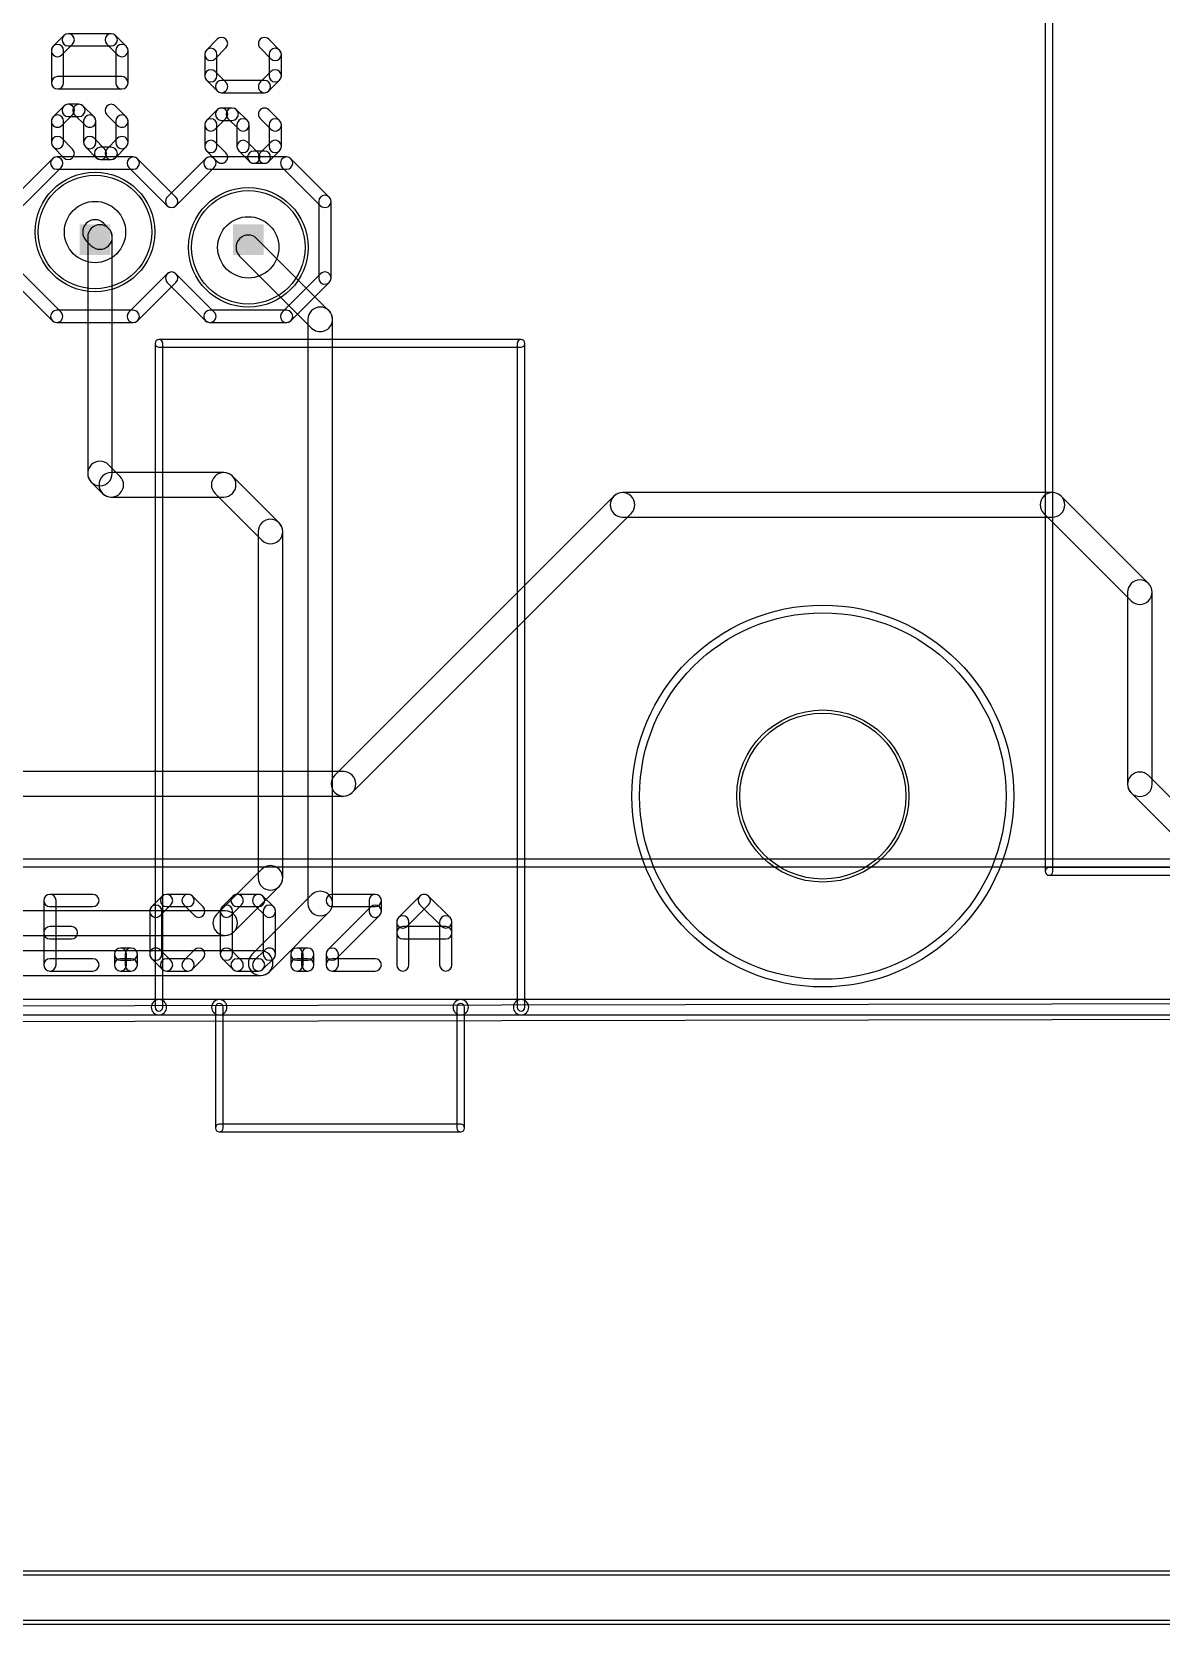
# Model space of a CAD drawing. Extents: x -3 to 127, y -3 to 73.
# Drawn here: x 51.56 to 70.27, y -2.82 to 23.56 of the extents above; entities that cross this region are included whole.
import ezdxf

# ---------------------------------------------------------------- set-up
doc = ezdxf.new("R2010")
doc.units = 0
for name, color, linetype in [('1', 22, 'CONTINUOUS'), ('16', 175, 'CONTINUOUS'), ('17', 82, 'CONTINUOUS'), ('20', 7, 'CONTINUOUS'), ('21', 253, 'CONTINUOUS'), ('22', 253, 'CONTINUOUS'), ('255', 2, 'CONTINUOUS'), ('29', 253, 'CONTINUOUS'), ('30', 253, 'CONTINUOUS'), ('44', 253, 'CONTINUOUS'), ('51', 253, 'CONTINUOUS'), ('52', 253, 'CONTINUOUS')]:
    doc.layers.add(name, color=color, linetype=linetype)

# ---------------------------------------------------------------- blocks, each defined once
blk = doc.blocks.new('RECT')
blk.add_solid([(-0.5, -0.5), (0.5, -0.5), (-0.5, 0.5), (0.5, 0.5)])
blk = doc.blocks.new('ROUNDP')
blk.add_circle((0, 0), 0.5)

msp = doc.modelspace()

# ---------------------------------------------------------------- linework, layer by layer
at = {"layer": '1'}
for points in [[(56.8642, 10.9578), (61.4878, 15.5814, 1), (61.2004, 15.8688), (56.5768, 11.2452, 1)], [(61.3441, 15.5219), (68.4678, 15.5219, 1), (68.4678, 15.9283), (61.3441, 15.9283, 1)], [(68.3241, 15.5814), (69.7714, 14.1341, 1), (70.0588, 14.4215), (68.6115, 15.8688, 1)], [(69.7119, 14.2778), (69.7119, 11.0956, 1), (70.1183, 11.0956), (70.1183, 14.2778, 1)], [(46.5122, 10.8983), (56.7205, 10.8983, 1), (56.7205, 11.3047), (46.5122, 11.3047, 1)], [(69.7714, 10.9519), (73.2884, 7.4349, 1), (73.5758, 7.7222), (70.0588, 11.2392, 1)], [(91.567, -1.9431), (-2.6035, -1.9431, 1), (-2.6035, -2.7559), (91.567, -2.7559, 1)]]:
    msp.add_lwpolyline(points, format="xyb", close=True, dxfattribs=at)
at = {"layer": '16'}
for points in [[(52.8285, 20.3064), (52.746, 20.3889, 1), (52.4586, 20.1016), (52.5411, 20.0191, 1)], [(52.888, 16.2448), (52.888, 20.1628, 1), (52.4816, 20.1628), (52.4816, 16.2448, 1)], [(56.4785, 18.9424), (55.286, 20.1349, 1), (54.9986, 19.8476), (56.1911, 18.6551, 1)], [(56.538, 9.1198), (56.538, 18.7988, 1), (56.1316, 18.7988), (56.1316, 9.1198, 1)], [(53.016, 16.2009), (52.8285, 16.3884, 1), (52.5411, 16.1011), (52.7286, 15.9136, 1)], [(54.7348, 16.2605), (52.8723, 16.2605, 1), (52.8723, 15.8541), (54.7348, 15.8541, 1)], [(55.6535, 15.4259), (54.8785, 16.2009, 1), (54.5911, 15.9136), (55.3661, 15.1386, 1)], [(55.713, 9.5448), (55.713, 15.2823, 1), (55.3066, 15.2823), (55.3066, 9.5448, 1)], [(54.9035, 8.6511), (55.6535, 9.4011, 1), (55.3661, 9.6884), (54.6161, 8.9384, 1)], [(55.491, 7.9886), (56.4785, 8.9761, 1), (56.1911, 9.2634), (55.2036, 8.2759, 1)], [(31.9473, 8.5916), (54.7598, 8.5916, 1), (54.7598, 8.998), (31.9473, 8.998, 1)], [(31.4473, 7.9291), (55.3473, 7.9291, 1), (55.3473, 8.3355), (31.4473, 8.3355, 1)], [(90.7415, -2.0066), (-1.7145, -2.0066, 1), (-1.7145, -2.8194), (90.7415, -2.8194, 1)]]:
    msp.add_lwpolyline(points, format="xyb", close=True, dxfattribs=at)
at = {"layer": '20'}
msp.add_lwpolyline([(71.4983, 7.4593), (19.8256, 7.3648, 1), (19.826, 7.1108), (71.4988, 7.2053, 1)], format="xyb", close=True, dxfattribs=at)
msp.add_circle((64.6619, 10.9008), 1.375, dxfattribs=at)
at = {"layer": '21'}
for points in [[(51.4042, 20.6814), (52.0392, 21.3164, 1), (51.8955, 21.4601), (51.2605, 20.8251, 1)], [(51.9673, 21.2867), (53.2373, 21.2867, 1), (53.2373, 21.4899), (51.9673, 21.4899, 1)], [(53.1655, 21.3164), (53.8005, 20.6814, 1), (53.9442, 20.8251), (53.3092, 21.4601, 1)], [(54.4355, 21.4601), (53.8005, 20.8251, 1), (53.9442, 20.6814), (54.5792, 21.3164, 1)], [(54.5073, 21.2867), (55.7773, 21.2867, 1), (55.7773, 21.4899), (54.5073, 21.4899, 1)], [(55.7055, 21.3164), (56.3405, 20.6814, 1), (56.4842, 20.8251), (55.8492, 21.4601, 1)], [(56.3107, 20.7533), (56.3107, 19.4833, 1), (56.5139, 19.4833), (56.5139, 20.7533, 1)], [(52.0392, 18.9201), (51.4042, 19.5551, 1), (51.2605, 19.4114), (51.8955, 18.7764, 1)], [(53.8005, 19.5551), (53.1655, 18.9201, 1), (53.3092, 18.7764), (53.9442, 19.4114, 1)], [(53.8005, 19.4114), (54.4355, 18.7764, 1), (54.5792, 18.9201), (53.9442, 19.5551, 1)], [(56.3405, 19.5551), (55.7055, 18.9201, 1), (55.8492, 18.7764), (56.4842, 19.4114, 1)], [(53.2373, 18.9499), (51.9673, 18.9499, 1), (51.9673, 18.7467), (53.2373, 18.7467, 1)], [(55.7773, 18.9499), (54.5073, 18.9499, 1), (54.5073, 18.7467), (55.7773, 18.7467, 1)], [(87.975, 9.856), (10.975, 9.856, 1), (10.975, 9.729), (87.975, 9.729, 1)]]:
    msp.add_lwpolyline(points, format="xyb", close=True, dxfattribs=at)
at = {"layer": '22'}
for points in [[(52.0529, 23.1803), (52.2309, 23.3583, 1), (52.0872, 23.5019), (51.9093, 23.324, 1)], [(52.1591, 23.3285), (52.8709, 23.3285, 1), (52.8709, 23.5317), (52.1591, 23.5317, 1)], [(52.799, 23.3583), (52.977, 23.1803, 1), (53.1207, 23.324), (52.9427, 23.5019, 1)], [(52.0827, 22.7183), (52.0827, 23.2522, 1), (51.8795, 23.2522), (51.8795, 22.7183, 1)], [(52.9472, 23.2522), (52.9472, 22.7183, 1), (53.1504, 22.7183), (53.1504, 23.2522, 1)], [(54.5929, 23.1168), (54.7709, 23.2948, 1), (54.6272, 23.4384), (54.4493, 23.2605, 1)], [(54.6227, 22.8328), (54.6227, 23.1887, 1), (54.4195, 23.1887), (54.4195, 22.8328, 1)], [(55.339, 23.2948), (55.517, 23.1168, 1), (55.6607, 23.2605), (55.4827, 23.4384, 1)], [(55.4872, 23.1887), (55.4872, 22.8328, 1), (55.6904, 22.8328), (55.6904, 23.1887, 1)], [(53.0488, 22.8199), (51.9811, 22.8199, 1), (51.9811, 22.6167), (53.0488, 22.6167, 1)], [(54.7709, 22.7266), (54.5929, 22.9046, 1), (54.4493, 22.7609), (54.6272, 22.583, 1)], [(55.4109, 22.7564), (54.699, 22.7564, 1), (54.699, 22.5532), (55.4109, 22.5532, 1)], [(55.517, 22.9046), (55.339, 22.7266, 1), (55.4827, 22.583), (55.6607, 22.7609, 1)], [(52.0872, 22.3326), (51.9093, 22.1546, 1), (52.0529, 22.0109), (52.2309, 22.1889, 1)], [(51.8795, 22.0828), (51.8795, 21.7269, 1), (52.0827, 21.7269), (52.0827, 22.0828, 1)], [(52.337, 22.3623), (52.1591, 22.3623, 1), (52.1591, 22.1591), (52.337, 22.1591, 1)], [(52.5868, 22.1546), (52.4088, 22.3326, 1), (52.2652, 22.1889), (52.4431, 22.0109, 1)], [(52.6166, 21.7269), (52.6166, 22.0828, 1), (52.4134, 22.0828), (52.4134, 21.7269, 1)], [(52.799, 22.1889), (52.977, 22.0109, 1), (53.1207, 22.1546), (52.9427, 22.3326, 1)], [(52.9472, 22.0828), (52.9472, 21.7269, 1), (53.1504, 21.7269), (53.1504, 22.0828, 1)], [(54.6272, 22.2691), (54.4493, 22.0911, 1), (54.5929, 21.9474), (54.7709, 22.1254, 1)], [(54.877, 22.2988), (54.699, 22.2988, 1), (54.699, 22.0956), (54.877, 22.0956, 1)], [(55.1268, 22.0911), (54.9488, 22.2691, 1), (54.8052, 22.1254), (54.9831, 21.9474, 1)], [(55.339, 22.1254), (55.517, 21.9474, 1), (55.6607, 22.0911), (55.4827, 22.2691, 1)], [(54.4195, 22.0193), (54.4195, 21.6634, 1), (54.6227, 21.6634), (54.6227, 22.0193, 1)], [(55.1566, 21.6634), (55.1566, 22.0193, 1), (54.9534, 22.0193), (54.9534, 21.6634, 1)], [(55.4872, 22.0193), (55.4872, 21.6634, 1), (55.6904, 21.6634), (55.6904, 22.0193, 1)], [(51.9093, 21.655), (52.0872, 21.4771, 1), (52.2309, 21.6207), (52.0529, 21.7987, 1)], [(52.7647, 21.6207), (52.5868, 21.7987, 1), (52.4431, 21.655), (52.6211, 21.4771, 1)], [(52.8709, 21.6505), (52.6929, 21.6505, 1), (52.6929, 21.4473), (52.8709, 21.4473, 1)], [(52.977, 21.7987), (52.799, 21.6207, 1), (52.9427, 21.4771), (53.1207, 21.655, 1)], [(54.4493, 21.5915), (54.6272, 21.4136, 1), (54.7709, 21.5572), (54.5929, 21.7352, 1)], [(55.3047, 21.5572), (55.1268, 21.7352, 1), (54.9831, 21.5915), (55.1611, 21.4136, 1)], [(55.517, 21.7352), (55.339, 21.5572, 1), (55.4827, 21.4136), (55.6607, 21.5915, 1)], [(55.4109, 21.587), (55.2329, 21.587, 1), (55.2329, 21.3838), (55.4109, 21.3838, 1)]]:
    msp.add_lwpolyline(points, format="xyb", close=True, dxfattribs=at)
at = {"layer": '255'}
for points in [[(52.5677, 9.2719), (51.8559, 9.2719, 1), (51.8559, 9.0687), (52.5677, 9.0687, 1)], [(51.7543, 9.1703), (51.7543, 8.1026, 1), (51.9575, 8.1026), (51.9575, 9.1703, 1)], [(53.7161, 9.2422), (53.5381, 9.0642, 1), (53.6818, 8.9205), (53.8597, 9.0985, 1)], [(54.1438, 9.2719), (53.7879, 9.2719, 1), (53.7879, 9.0687), (54.1438, 9.0687, 1)], [(54.3936, 9.0642), (54.2156, 9.2422, 1), (54.072, 9.0985), (54.2499, 8.9205, 1)], [(54.8855, 9.2422), (54.7075, 9.0642, 1), (54.8512, 8.9205), (55.0291, 9.0985, 1)], [(55.3132, 9.2719), (54.9573, 9.2719, 1), (54.9573, 9.0687), (55.3132, 9.0687, 1)], [(55.563, 9.0642), (55.385, 9.2422, 1), (55.2414, 9.0985), (55.4193, 8.9205, 1)], [(56.5334, 9.0687), (57.2452, 9.0687, 1), (57.2452, 9.2719), (56.5334, 9.2719, 1)], [(57.1436, 9.1703), (57.1436, 8.9924, 1), (57.3468, 8.9924), (57.3468, 9.1703, 1)], [(57.7747, 8.7426), (58.1306, 9.0985, 1), (57.9869, 9.2422), (57.631, 8.8862, 1)], [(57.9869, 9.0985), (58.3428, 8.7426, 1), (58.4865, 8.8862), (58.1306, 9.2422, 1)], [(53.5083, 8.9924), (53.5083, 8.2805, 1), (53.7115, 8.2805), (53.7115, 8.9924, 1)], [(54.6777, 8.9924), (54.6777, 8.2805, 1), (54.8809, 8.2805), (54.8809, 8.9924, 1)], [(55.5928, 8.2805), (55.5928, 8.9924, 1), (55.3896, 8.9924), (55.3896, 8.2805, 1)], [(57.1734, 9.0642), (56.4616, 8.3524, 1), (56.6053, 8.2087), (57.3171, 8.9205, 1)], [(51.8559, 8.5349), (52.2118, 8.5349, 1), (52.2118, 8.7381), (51.8559, 8.7381, 1)], [(57.8044, 8.1026), (57.8044, 8.8144, 1), (57.6012, 8.8144), (57.6012, 8.1026, 1)], [(57.7028, 8.5349), (58.4146, 8.5349, 1), (58.4146, 8.7381), (57.7028, 8.7381, 1)], [(58.313, 8.8144), (58.313, 8.1026, 1), (58.5162, 8.1026), (58.5162, 8.8144, 1)], [(51.8559, 8.001), (52.5677, 8.001, 1), (52.5677, 8.2042), (51.8559, 8.2042, 1)], [(53.0252, 8.179), (53.2032, 8.179, 1), (53.2032, 8.3821), (53.0252, 8.3821, 1)], [(53.2032, 8.2042), (53.0252, 8.2042, 1), (53.0252, 8.001), (53.2032, 8.001, 1)], [(53.1268, 8.1026), (53.1268, 8.2805, 1), (52.9237, 8.2805), (52.9237, 8.1026, 1)], [(53.1016, 8.2805), (53.1016, 8.1026, 1), (53.3048, 8.1026), (53.3048, 8.2805, 1)], [(53.5381, 8.2087), (53.7161, 8.0308, 1), (53.8597, 8.1744), (53.6818, 8.3524, 1)], [(53.7879, 8.001), (54.1438, 8.001, 1), (54.1438, 8.2042), (53.7879, 8.2042, 1)], [(54.2156, 8.0308), (54.3936, 8.2087, 1), (54.2499, 8.3524), (54.072, 8.1744, 1)], [(54.7075, 8.2087), (54.8855, 8.0308, 1), (55.0291, 8.1744), (54.8512, 8.3524, 1)], [(54.9573, 8.001), (55.3132, 8.001, 1), (55.3132, 8.2042), (54.9573, 8.2042, 1)], [(55.385, 8.0308), (55.563, 8.2087, 1), (55.4193, 8.3524), (55.2414, 8.1744, 1)], [(56.0503, 8.1026), (56.0503, 8.2805, 1), (55.8471, 8.2805), (55.8471, 8.1026, 1)], [(55.9487, 8.179), (56.1267, 8.179, 1), (56.1267, 8.3821), (55.9487, 8.3821, 1)], [(56.1267, 8.2042), (55.9487, 8.2042, 1), (55.9487, 8.001), (56.1267, 8.001, 1)], [(56.0251, 8.2805), (56.0251, 8.1026, 1), (56.2283, 8.1026), (56.2283, 8.2805, 1)], [(56.4318, 8.2805), (56.4318, 8.1026, 1), (56.635, 8.1026), (56.635, 8.2805, 1)], [(56.5334, 8.001), (57.2452, 8.001, 1), (57.2452, 8.2042), (56.5334, 8.2042, 1)]]:
    msp.add_lwpolyline(points, format="xyb", close=True, dxfattribs=at)
at = {"layer": '29'}
msp.add_circle((64.6619, 10.9008), 1.4258, dxfattribs=at)
at = {"layer": '30'}
msp.add_circle((64.6619, 10.9008), 1.4258, dxfattribs=at)
at = {"layer": '44'}
for centre in [(52.6023, 20.2453), (55.1423, 19.9913)]:
    msp.add_circle(centre, 0.508, dxfattribs=at)
at = {"layer": '52'}
for points in [[(68.3484, 25.6508), (68.3484, 9.6508, 1), (68.4754, 9.6508), (68.4754, 25.6508, 1)], [(53.7254, 7.4008), (53.7254, 18.4008, 1), (53.5984, 18.4008), (53.5984, 7.4008, 1)], [(53.6619, 18.3373), (59.6619, 18.3373, 1), (59.6619, 18.4643), (53.6619, 18.4643, 1)], [(59.5984, 18.4008), (59.5984, 7.4008, 1), (59.7254, 7.4008), (59.7254, 18.4008, 1)], [(68.4119, 9.5873), (89.6619, 9.5873, 1), (89.6619, 9.7143), (68.4119, 9.7143, 1)], [(17.5119, 7.2738), (53.6619, 7.2738, 1), (53.6619, 7.5278), (17.5119, 7.5278, 1)], [(53.6619, 7.2738), (54.6619, 7.2738, 1), (54.6619, 7.5278), (53.6619, 7.5278, 1)], [(54.6619, 7.2738), (58.6619, 7.2738, 1), (58.6619, 7.5278), (54.6619, 7.5278, 1)], [(54.5984, 7.4008), (54.5984, 5.4008, 1), (54.7254, 5.4008), (54.7254, 7.4008, 1)], [(58.6619, 7.2738), (59.6619, 7.2738, 1), (59.6619, 7.5278), (58.6619, 7.5278, 1)], [(58.7254, 5.4008), (58.7254, 7.4008, 1), (58.5984, 7.4008), (58.5984, 5.4008, 1)], [(59.6619, 7.2738), (85.1619, 7.2738, 1), (85.1619, 7.5278), (59.6619, 7.5278, 1)], [(54.6619, 5.3373), (58.6619, 5.3373, 1), (58.6619, 5.4643), (54.6619, 5.4643, 1)]]:
    msp.add_lwpolyline(points, format="xyb", close=True, dxfattribs=at)
for radius in [3.1635, 3.0365]:
    msp.add_circle((64.6619, 10.9008), radius, dxfattribs=at)

# ---------------------------------------------------------------- block references
at = {"layer": '17', "xscale": 1.8796, "yscale": 1.8796, "rotation": 90}
for p in [(52.6023, 20.2453), (52.6023, 20.2453), (55.1423, 19.9913), (55.1423, 19.9913)]:
    msp.add_blockref('ROUNDP', p, dxfattribs=at)
at = {"layer": '29', "xscale": 1.9812, "yscale": 1.9812, "rotation": 90}
for p in [(52.6023, 20.2453), (55.1423, 19.9913)]:
    msp.add_blockref('ROUNDP', p, dxfattribs=at)
at = {"layer": '30', "xscale": 1.9812, "yscale": 1.9812, "rotation": 90}
for p in [(52.6023, 20.2453), (55.1423, 19.9913)]:
    msp.add_blockref('ROUNDP', p, dxfattribs=at)
at = {"layer": '51', "xscale": 0.508, "yscale": 0.508}
for p in [(52.6023, 20.1183), (55.1423, 20.1183)]:
    msp.add_blockref('RECT', p, dxfattribs=at)

doc.saveas('drawing.dxf')
